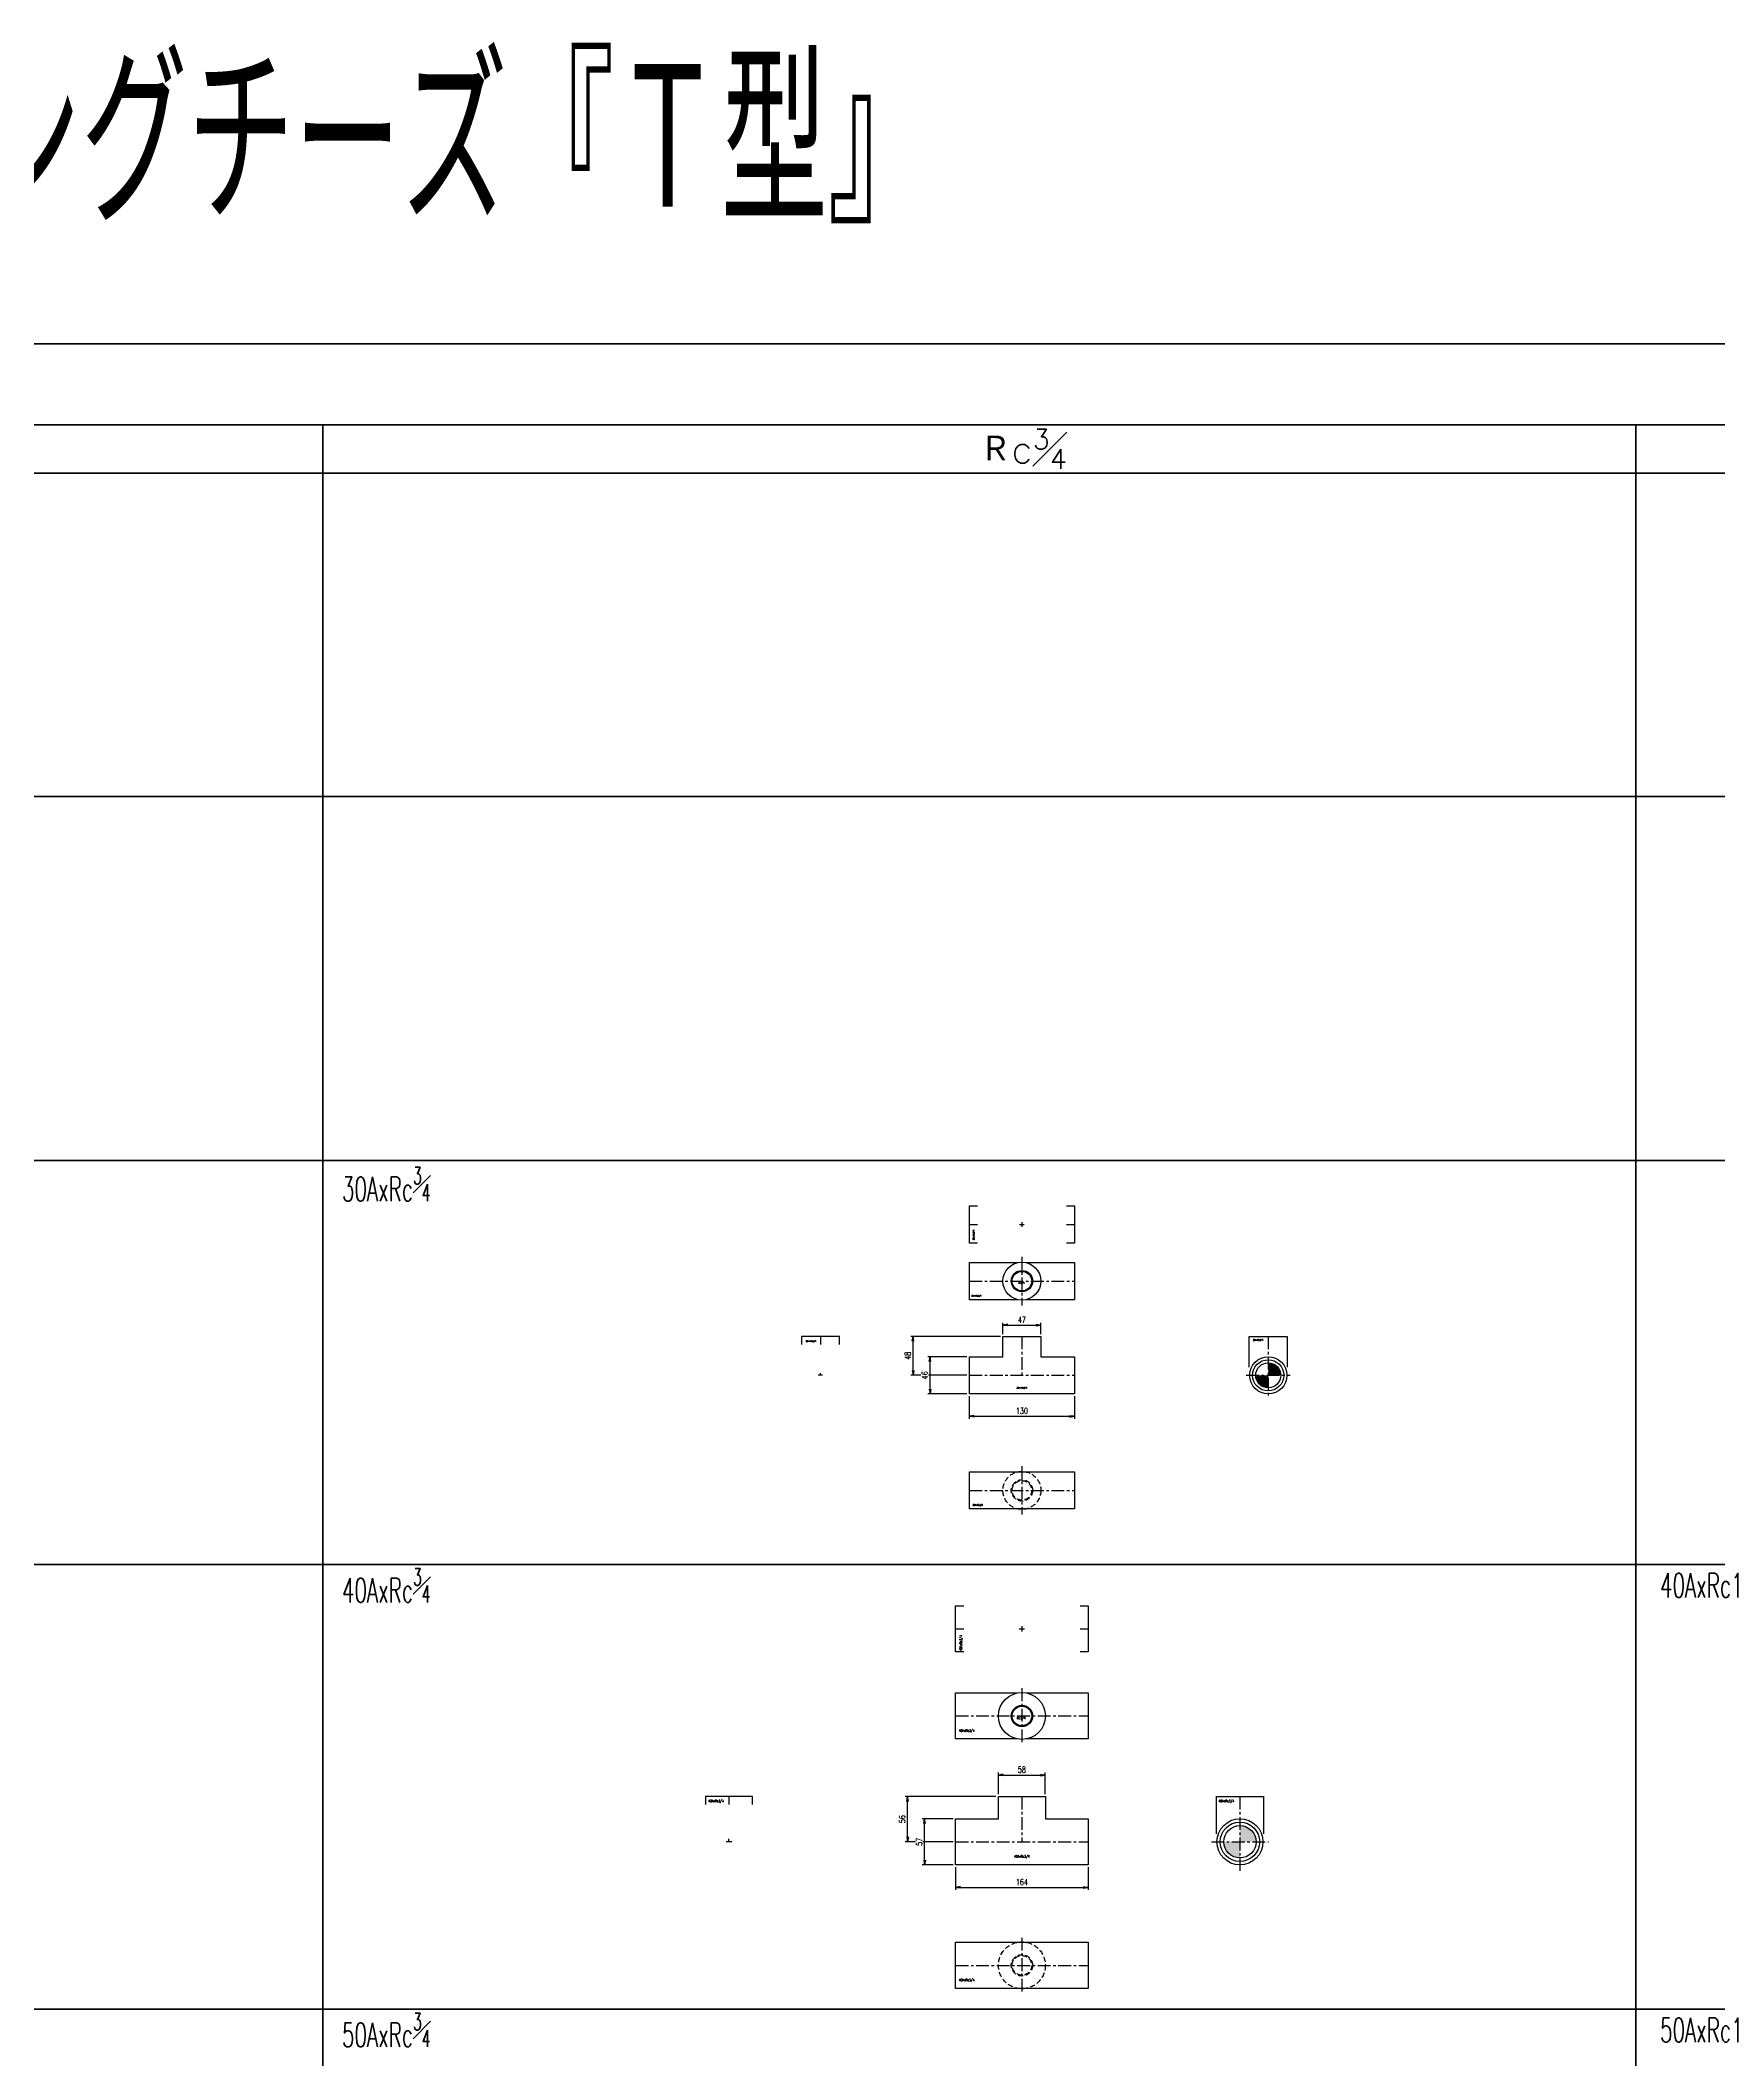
# Model space of a CAD drawing. Header units: millimetres. Extents: x 1711 to 90196, y -23291 to 8516.
# Drawn here: x 58006 to 60083, y -515 to 1983 of the extents above; entities that cross this region are included whole.
import ezdxf
from ezdxf.enums import TextEntityAlignment as Align

# ---------------------------------------------------------------- set-up
doc = ezdxf.new("R2010")
doc.units = ezdxf.units.MM
doc.header["$PDMODE"] = 35
doc.linetypes.add('CENTER', pattern=[50.8, 31.75, -6.35, 6.35, -6.35])
doc.linetypes.add('HIDDEN', pattern=[9.525, 6.35, -3.175])
doc.layers.add('line', color=153, linetype='Continuous', lineweight=50)
for name, color, linetype in [('TEXT', 7, 'Continuous'), ('寸法', 2, 'Continuous'), ('配管-CVP', 4, 'Continuous'), ('＃配管（PVC)', 21, 'Continuous')]:
    doc.layers.add(name, color=color, linetype=linetype)
doc.styles.add('kpk', font='romans.shx', dxfattribs={"width": 0.7, "bigfont": 'extfont2.shx'})
doc.styles.get("Standard").update_dxf_attribs({"font": 'romans.shx', "bigfont": 'extfont.shx'})
doc.dimstyles.new('KPK-3', dxfattribs={"dimscale": 3, "dimtxt": 2.5, "dimasz": 2, "dimexe": 1, "dimexo": 1, "dimgap": 1, "dimtad": 3, "dimdec": 1, "dimdsep": 46, "dimtxsty": 'kpk', "dimblk": 'OPEN', "dimcen": 2.5, "dimclrd": 2, "dimclre": 2, "dimclrt": 4, "dimadec": 1, "dimazin": 2, "dimtfac": 1, "dimtdec": 1, "dimtmove": 0, "dimatfit": 2, "dimldrblk": 'OPEN', "dimfxl": 0, "dimlwd": -1, "dimlwe": -1, "dimarcsym": 0})

# ---------------------------------------------------------------- blocks, each defined once
blk = doc.blocks.new('A$Cb0ec0105')
at = {"layer": 'line'}
for p, q in [((0, 0), (8121.8, 0)), ((2354, 0), (7914, 0)), ((60, -100), (8121.8, -100)), ((4873.1, -9662.3), (4873.1, -100)), ((6497.5, -100), (6497.5, -9662.3))]:
    blk.add_line(p, q, dxfattribs=at)
for points in [[(13681.8, -160), (12374, -160), (11274, -160), (10174, -160), (9074, -160), (7974, -160), (7914, -160), (6814, -160), (5714, -160), (4614, -160), (3514, -160), (2414, -160), (0, -160)], [(13681.8, -560), (12374, -560), (11274, -560), (10174, -560), (9074, -560), (7974, -560), (7914, -560), (6814, -560), (5714, -560), (4614, -560), (3514, -560), (2414, -560), (0, -560)], [(0, -1010), (2414, -1010), (3514, -1010), (4614, -1010), (5714, -1010), (6814, -1010), (7914, -1010), (7974, -1010), (9074, -1010), (10174, -1010), (11274, -1010), (12374, -1010), (13681.8, -1010)], [(0, -1510), (2414, -1510), (3514, -1510), (4614, -1510), (5714, -1510), (6814, -1510), (7914, -1510), (7974, -1510), (9074, -1510), (10174, -1510), (11274, -1510), (12374, -1510), (13681.8, -1510)], [(0, -2060), (2414, -2060), (3514, -2060), (4614, -2060), (5714, -2060), (6814, -2060), (7914, -2060), (7974, -2060), (9074, -2060), (10174, -2060), (11274, -2060), (12374, -2060), (13681.8, -2060)]]:
    blk.add_lwpolyline(points, dxfattribs=at)
for s, insert, char_height, attachment_point in [('\\A1;Ｒc{\\H0.7x;\\S3#4;}', (5739.7, -130), 35, 5), ('{\\W0.6;30AxRc\\H0.7x;\\S3#4;}', (4896.7, -1039.5), 30, 4), ('{\\W0.6;40AxRc\\H0.7x;\\S3#4;}', (4896.7, -1535.9), 30, 4), ('{\\W0.6;40AxRc1}', (6527.4, -1535.9), 30, 4), ('{\\W0.6;50AxRc\\H0.7x;\\S3#4;}', (4896.7, -2085.9), 30, 4), ('{\\W0.6;50AxRc1}', (6527.4, -2085.9), 30, 4)]:
    blk.add_mtext(s, dxfattribs=dict(at, insert=insert, char_height=char_height, attachment_point=attachment_point))
blk = doc.blocks.new('30AxRc3／4-ねじ付BT『Ｔ型』-上面')
at = {"layer": '＃配管（PVC)', "color": 2, "linetype": 'CENTER', "ltscale": 0.5}
blk.add_line((0, 30), (0, -30), dxfattribs=at)
at = {"layer": '＃配管（PVC)', "color": 0, "linetype": 'ByBlock'}
for points in [[(-4.8, -23), (-65, -23), (-65, 23), (-4.8, 23)], [(4.8, 23), (65, 23), (65, -23), (4.8, -23)]]:
    blk.add_lwpolyline(points, dxfattribs=at)
at = {"layer": '＃配管（PVC)', "color": 2, "linetype": 'CENTER', "ltscale": 0.5}
blk.add_lwpolyline([(-65, 0), (65, 0)], dxfattribs=at)
at = {"layer": '＃配管（PVC)', "color": 0, "linetype": 'ByBlock'}
for radius in [23.5, 12.1]:
    blk.add_circle((0, 0), radius, dxfattribs=at)
at = {"layer": '＃配管（PVC)', "color": 42, "linetype": 'ByBlock', "ltscale": 0.5}
blk.add_circle((0, 0), 13.2, dxfattribs=at)
at = {"layer": 'Defpoints', "color": 6, "style": 'kpk', "width": 0.7}
for s, p in [('30AxRc3/4', (-56.3, -17.2)), ('Rc3/4 ', (0, -1.2))]:
    blk.add_text(s, height=2, dxfattribs=at).set_placement(p, align=Align.TOP_CENTER)
blk = doc.blocks.new('30AxRc3／4-ねじ付BT『Ｔ型』-下面')
at = {"layer": '＃配管（PVC)', "color": 2, "linetype": 'CENTER', "ltscale": 0.5}
blk.add_line((0, 30), (0, -30), dxfattribs=at)
at = {"layer": '＃配管（PVC)', "color": 0, "linetype": 'ByBlock'}
blk.add_lwpolyline([(65, 23), (65, -23), (-65, -23), (-65, 23)], close=True, dxfattribs=at)
at = {"layer": '＃配管（PVC)', "color": 2, "linetype": 'CENTER', "ltscale": 0.5}
blk.add_lwpolyline([(-65, 0), (65, 0)], dxfattribs=at)
at = {"layer": '＃配管（PVC)', "color": 252, "linetype": 'HIDDEN'}
for radius in [23.5, 12.1]:
    blk.add_circle((0, 0), radius, dxfattribs=at)
at = {"layer": '＃配管（PVC)', "color": 42, "linetype": 'HIDDEN'}
blk.add_circle((0, 0), 13.2, dxfattribs=at)
at = {"layer": 'Defpoints', "color": 6, "style": 'kpk', "width": 0.7}
blk.add_text('30AxRc3/4', height=2, dxfattribs=at).set_placement((-54.5, -17.1), align=Align.TOP_CENTER)
blk = doc.blocks.new('30AxRc3／4-ねじ付BT『Ｔ型』-正面')
at = {"layer": '＃配管（PVC)', "color": 2, "linetype": 'CENTER', "ltscale": 0.5}
for p, q in [((0, 48), (0, 0)), ((-65, 0), (65, 0))]:
    blk.add_line(p, q, dxfattribs=at)
at = {"layer": '＃配管（PVC)', "color": 0, "linetype": 'ByBlock'}
blk.add_lwpolyline([(-65, -23), (-65, 23), (-23.5, 23), (-23.5, 48), (23.5, 48), (23.5, 23), (65, 23), (65, -23)], close=True, dxfattribs=at)
at = {"layer": 'Defpoints', "color": 6, "style": 'kpk', "width": 0.7}
blk.add_text('30AxRc3/4', height=2, dxfattribs=at).set_placement((0, -14.5), align=Align.TOP_CENTER)
blk = doc.blocks.new('30AxRc3／4-ねじ付BT『Ｔ型』-半(上下)')
at = {"layer": '＃配管（PVC)', "color": 2, "linetype": 'CENTER', "ltscale": 0.5}
for p, q in [((-3, 0), (3, 0)), ((0, 3), (0, -3))]:
    blk.add_line(p, q, dxfattribs=at)
at = {"layer": '＃配管（PVC)', "color": 0, "linetype": 'ByBlock'}
for points in [[(-55, -23), (-65, -23), (-65, 23), (-55, 23)], [(55, 23), (65, 23), (65, -23), (55, -23)]]:
    blk.add_lwpolyline(points, dxfattribs=at)
at = {"layer": '＃配管（PVC)', "color": 2, "linetype": 'CENTER', "ltscale": 0.5}
for points in [[(55, 0), (65, 0)], [(-65, 0), (-55, 0)]]:
    blk.add_lwpolyline(points, dxfattribs=at)
at = {"layer": 'Defpoints', "color": 6, "style": 'kpk', "width": 0.7}
blk.add_text('30AxRc3/4', height=2, rotation=90, dxfattribs=at).set_placement((-60.7, -12.9), align=Align.TOP_CENTER)
blk = doc.blocks.new('30AxRc3／4-ねじ付BT『Ｔ型』-半(側面)')
at = {"layer": '＃配管（PVC)', "color": 2, "linetype": 'CENTER', "ltscale": 0.5}
for p, q in [((0, 48), (0, 38)), ((2.7, 0), (-2.7, 0)), ((0, 0), (0, 2.7))]:
    blk.add_line(p, q, dxfattribs=at)
at = {"layer": '＃配管（PVC)', "color": 0, "linetype": 'ByBlock'}
blk.add_lwpolyline([(23.5, 38), (23.5, 48), (-23.5, 48), (-23.5, 38)], dxfattribs=at)
at = {"layer": 'Defpoints', "color": 6, "style": 'kpk', "width": 0.7}
blk.add_text('30AxRc3/4', height=2, dxfattribs=at).set_placement((-11.7, 43.2), align=Align.TOP_CENTER)
blk = doc.blocks.new('30AxRc3／4-ねじ付BT『Ｔ型』-側面')
at = {"layer": '＃配管（PVC)'}
h = blk.add_hatch(color=252, dxfattribs=at)
h.dxf.hatch_style = 1
h.paths.add_polyline_path([(0, 0), (15.5, 0, 0.414214), (0, 15.5)])
h.paths.add_polyline_path([(0, -15.5), (0, 0), (-15.5, 0, 0.414214)])
at = {"layer": '＃配管（PVC)', "color": 2, "linetype": 'CENTER', "ltscale": 0.5}
for p, q in [((0, 48), (0, -26.2)), ((-27.2, 0), (27.2, 0))]:
    blk.add_line(p, q, dxfattribs=at)
at = {"layer": '＃配管（PVC)', "color": 0, "linetype": 'ByBlock'}
blk.add_lwpolyline([(-23.5, 10), (-23.5, 48), (23.5, 48), (23.5, 10)], dxfattribs=at)
for radius in [23, 19.3, 15.5]:
    blk.add_circle((0, 0), radius, dxfattribs=at)
at = {"layer": 'Defpoints', "color": 6, "style": 'kpk', "width": 0.7}
blk.add_text('30AxRc3/4', height=2, dxfattribs=at).set_placement((-12.6, 44.7), align=Align.TOP_CENTER)
blk = doc.blocks.new('40AxRc3／4-ねじ付BT『Ｔ型』-正面')
at = {"layer": '＃配管（PVC)', "color": 2, "linetype": 'CENTER', "ltscale": 0.5}
for p, q in [((0, 56), (0, 0)), ((-82, 0), (82, 0))]:
    blk.add_line(p, q, dxfattribs=at)
at = {"layer": '＃配管（PVC)', "color": 0, "linetype": 'ByBlock'}
blk.add_lwpolyline([(-82, -28.5), (-82, 28.5), (-29, 28.5), (-29, 56), (29, 56), (29, 28.5), (82, 28.5), (82, -28.5)], close=True, dxfattribs=at)
at = {"layer": 'Defpoints', "color": 6, "style": 'kpk', "width": 0.7}
blk.add_text('40AxRc3/4', height=3, dxfattribs=at).set_placement((0, -16.6), align=Align.TOP_CENTER)
blk = doc.blocks.new('40AxRc3／4-ねじ付BT『Ｔ型』-上面')
at = {"layer": '＃配管（PVC)', "color": 2, "linetype": 'CENTER', "ltscale": 0.5}
blk.add_line((0, 34.2), (0, -34.2), dxfattribs=at)
at = {"layer": '＃配管（PVC)', "color": 0, "linetype": 'ByBlock'}
for points in [[(-5.4, -28.5), (-82, -28.5), (-82, 28.5), (-5.4, 28.5)], [(5.4, 28.5), (82, 28.5), (82, -28.5), (5.4, -28.5)]]:
    blk.add_lwpolyline(points, dxfattribs=at)
at = {"layer": '＃配管（PVC)', "color": 2, "linetype": 'CENTER', "ltscale": 0.5}
blk.add_lwpolyline([(-82, 0), (82, 0)], dxfattribs=at)
at = {"layer": '＃配管（PVC)', "color": 0, "linetype": 'ByBlock'}
for radius in [29, 12.1]:
    blk.add_circle((0, 0), radius, dxfattribs=at)
at = {"layer": '＃配管（PVC)', "color": 42, "linetype": 'ByBlock', "ltscale": 0.5}
blk.add_circle((0, 0), 13.2, dxfattribs=at)
at = {"layer": 'Defpoints', "color": 6, "style": 'kpk', "width": 0.7}
for s, p in [('40AxRc3/4', (-68.2, -16.6)), ('Rc3/4 ', (0, -1.1))]:
    blk.add_text(s, height=3, dxfattribs=at).set_placement(p, align=Align.TOP_CENTER)
blk = doc.blocks.new('40AxRc3／4-ねじ付BT『Ｔ型』-下面')
at = {"layer": '＃配管（PVC)', "color": 2, "linetype": 'CENTER', "ltscale": 0.5}
blk.add_line((0, 34.2), (0, -34.2), dxfattribs=at)
at = {"layer": '＃配管（PVC)', "color": 0, "linetype": 'ByBlock'}
blk.add_lwpolyline([(-82, 28.5), (82, 28.5), (82, -28.5), (-82, -28.5)], close=True, dxfattribs=at)
at = {"layer": '＃配管（PVC)', "color": 2, "linetype": 'CENTER', "ltscale": 0.5}
blk.add_lwpolyline([(-82, 0), (82, 0)], dxfattribs=at)
at = {"layer": '＃配管（PVC)', "color": 252, "linetype": 'HIDDEN'}
for radius in [29, 12.1]:
    blk.add_circle((0, 0), radius, dxfattribs=at)
at = {"layer": '＃配管（PVC)', "color": 42, "linetype": 'HIDDEN'}
blk.add_circle((0, 0), 13.2, dxfattribs=at)
at = {"layer": 'Defpoints', "color": 6, "style": 'kpk', "width": 0.7}
blk.add_text('40AxRc3/4', height=3, dxfattribs=at).set_placement((-68.2, -16.6), align=Align.TOP_CENTER)
blk = doc.blocks.new('40AxRc3／4-ねじ付BT『Ｔ型』-側面')
at = {"layer": '＃配管（PVC)'}
h = blk.add_hatch(color=252, dxfattribs=at)
h.dxf.hatch_style = 1
h.paths.add_polyline_path([(20, 0, 0.414214), (0, 20), (0, 0)])
h.paths.add_polyline_path([(0, -20), (0, 0), (-20, 0, 0.414214)])
at = {"layer": '＃配管（PVC)', "color": 2, "linetype": 'CENTER', "ltscale": 0.5}
for p, q in [((0, 56), (0, -36.8)), ((-35.4, 0), (35.4, 0))]:
    blk.add_line(p, q, dxfattribs=at)
at = {"layer": '＃配管（PVC)', "color": 0, "linetype": 'ByBlock'}
blk.add_lwpolyline([(-29, 10), (-29, 56), (29, 56), (29, 10)], dxfattribs=at)
for radius in [28.5, 24.4, 20]:
    blk.add_circle((0, 0), radius, dxfattribs=at)
at = {"layer": 'Defpoints', "color": 6, "style": 'kpk', "width": 0.7}
blk.add_text('40AxRc3/4', height=3, dxfattribs=at).set_placement((-16.7, 52), align=Align.TOP_CENTER)
blk = doc.blocks.new('40AxRc3／4-ねじ付BT『Ｔ型』-半(上下)')
at = {"layer": '＃配管（PVC)', "color": 2, "linetype": 'CENTER', "ltscale": 0.5}
for p, q in [((-3.4, 0), (3.4, 0)), ((0, 3.4), (0, -3.4))]:
    blk.add_line(p, q, dxfattribs=at)
at = {"layer": '＃配管（PVC)', "color": 0, "linetype": 'ByBlock'}
for points in [[(-72, -28.5), (-82, -28.5), (-82, 28.5), (-72, 28.5)], [(72, 28.5), (82, 28.5), (82, -28.5), (72, -28.5)]]:
    blk.add_lwpolyline(points, dxfattribs=at)
at = {"layer": '＃配管（PVC)', "color": 2, "linetype": 'CENTER', "ltscale": 0.5}
for points in [[(72, 0), (82, 0)], [(-82, 0), (-72, 0)]]:
    blk.add_lwpolyline(points, dxfattribs=at)
at = {"layer": 'Defpoints', "color": 6, "style": 'kpk', "width": 0.7}
blk.add_text('40AxRc3/4', height=3, rotation=90, dxfattribs=at).set_placement((-77.1, -17.3), align=Align.TOP_CENTER)
blk = doc.blocks.new('40AxRc3／4-ねじ付BT『Ｔ型』-半(側面)')
at = {"layer": '＃配管（PVC)', "color": 2, "linetype": 'CENTER', "ltscale": 0.5}
for p, q in [((0, 56), (0, 46)), ((3.5, 0), (-3.5, 0)), ((0, 0), (0, 3.5))]:
    blk.add_line(p, q, dxfattribs=at)
at = {"layer": '＃配管（PVC)', "color": 0, "linetype": 'ByBlock'}
blk.add_lwpolyline([(29, 46), (29, 56), (-29, 56), (-29, 46)], dxfattribs=at)
at = {"layer": 'Defpoints', "color": 6, "style": 'kpk', "width": 0.7}
blk.add_text('40AxRc3/4', height=3, dxfattribs=at).set_placement((-15.9, 52), align=Align.TOP_CENTER)
blk = doc.blocks.new('_Open')
at = {"color": 0, "linetype": 'ByBlock', "lineweight": -2}
for p, q in [((-1, 0.17), (0, 0)), ((-1, -0.17), (0, 0)), ((0, 0), (-1, 0))]:
    blk.add_line(p, q, dxfattribs=at)
blk = doc.blocks.new('*D2379')
at = {"layer": 'Defpoints', "color": 0, "transparency": 16777216}
for p in [(59086.3, 379.7), (59197.3, 379.7), (59155.8, 331.7)]:
    blk.add_point(p, dxfattribs=at)
at = {"layer": '寸法', "color": 2, "transparency": 16777216}
for p, q in [((59194.3, 379.7), (59083.3, 379.7)), ((59086.3, 337.7), (59086.3, 373.7)), ((59152.8, 331.7), (59083.3, 331.7))]:
    blk.add_line(p, q, dxfattribs=at)
at = {"layer": '寸法', "color": 2, "transparency": 16777216, "xscale": 6, "yscale": 6, "zscale": 6}
for p, rotation in [((59086.3, 379.7), 90), ((59086.3, 331.7), 270)]:
    blk.add_blockref('_Open', p, dxfattribs=dict(at, rotation=rotation))
at = {"layer": '寸法', "color": 4, "transparency": 16777216, "insert": (59079.6, 355.7), "char_height": 7.5, "attachment_point": 5, "rotation": 90, "style": 'kpk', "bg_fill": 3, "box_fill_scale": 1.1, "bg_fill_color": 256, "bg_fill_true_color": 13158600, "bg_fill_transparency": 0}
blk.add_mtext('48', dxfattribs=at)
blk = doc.blocks.new('*D2380')
at = {"layer": 'Defpoints', "color": 0, "transparency": 16777216}
for p in [(59155.8, 308.7), (59285.8, 308.7), (59285.8, 280.9)]:
    blk.add_point(p, dxfattribs=at)
at = {"layer": '寸法', "color": 2, "transparency": 16777216}
for p, q in [((59155.8, 305.7), (59155.8, 277.9)), ((59285.8, 305.7), (59285.8, 277.9)), ((59161.8, 280.9), (59279.8, 280.9))]:
    blk.add_line(p, q, dxfattribs=at)
at = {"layer": '寸法', "color": 2, "transparency": 16777216, "xscale": 6, "yscale": 6, "zscale": 6, "rotation": 180}
blk.add_blockref('_Open', (59155.8, 280.9), dxfattribs=at)
at = {"layer": '寸法', "color": 2, "transparency": 16777216, "xscale": 6, "yscale": 6, "zscale": 6}
blk.add_blockref('_Open', (59285.8, 280.9), dxfattribs=at)
at = {"layer": '寸法', "color": 4, "transparency": 16777216, "insert": (59220.8, 287.6), "char_height": 7.5, "attachment_point": 5, "style": 'kpk', "bg_fill": 3, "box_fill_scale": 1.1, "bg_fill_color": 256, "bg_fill_true_color": 13158600, "bg_fill_transparency": 0}
blk.add_mtext('130', dxfattribs=at)
blk = doc.blocks.new('*D2381')
at = {"layer": 'Defpoints', "color": 0, "transparency": 16777216}
for p in [(59138.8, -274), (59302.8, -274), (59302.8, -302)]:
    blk.add_point(p, dxfattribs=at)
at = {"layer": '寸法', "color": 2, "transparency": 16777216}
for p, q in [((59138.8, -277), (59138.8, -305)), ((59302.8, -277), (59302.8, -305)), ((59144.8, -302), (59296.8, -302))]:
    blk.add_line(p, q, dxfattribs=at)
at = {"layer": '寸法', "color": 2, "transparency": 16777216, "xscale": 6, "yscale": 6, "zscale": 6, "rotation": 180}
blk.add_blockref('_Open', (59138.8, -302), dxfattribs=at)
at = {"layer": '寸法', "color": 2, "transparency": 16777216, "xscale": 6, "yscale": 6, "zscale": 6}
blk.add_blockref('_Open', (59302.8, -302), dxfattribs=at)
at = {"layer": '寸法', "color": 4, "transparency": 16777216, "insert": (59220.8, -295.3), "char_height": 7.5, "attachment_point": 5, "style": 'kpk', "bg_fill": 3, "box_fill_scale": 1.1, "bg_fill_color": 256, "bg_fill_true_color": 13158600, "bg_fill_transparency": 0}
blk.add_mtext('164', dxfattribs=at)
blk = doc.blocks.new('*D2390')
at = {"layer": 'Defpoints', "color": 0, "transparency": 16777216}
for p in [(59249.8, -162.9), (59191.8, -189.5), (59249.8, -189.5)]:
    blk.add_point(p, dxfattribs=at)
at = {"layer": '寸法', "color": 2, "transparency": 16777216}
for p, q in [((59191.8, -186.5), (59191.8, -159.9)), ((59197.8, -162.9), (59243.8, -162.9)), ((59249.8, -186.5), (59249.8, -159.9))]:
    blk.add_line(p, q, dxfattribs=at)
at = {"layer": '寸法', "color": 2, "transparency": 16777216, "xscale": 6, "yscale": 6, "zscale": 6, "rotation": 180}
blk.add_blockref('_Open', (59191.8, -162.9), dxfattribs=at)
at = {"layer": '寸法', "color": 2, "transparency": 16777216, "xscale": 6, "yscale": 6, "zscale": 6}
blk.add_blockref('_Open', (59249.8, -162.9), dxfattribs=at)
at = {"layer": '寸法', "color": 4, "transparency": 16777216, "insert": (59220.8, -156.2), "char_height": 7.5, "attachment_point": 5, "style": 'kpk', "bg_fill": 3, "box_fill_scale": 1.1, "bg_fill_color": 256, "bg_fill_true_color": 13158600, "bg_fill_transparency": 0}
blk.add_mtext('58', dxfattribs=at)
blk = doc.blocks.new('*D2391')
at = {"layer": 'Defpoints', "color": 0, "transparency": 16777216}
for p in [(59197.3, 379.7), (59244.3, 393.7), (59244.3, 379.7)]:
    blk.add_point(p, dxfattribs=at)
at = {"layer": '寸法', "color": 2, "transparency": 16777216}
for p, q in [((59197.3, 382.7), (59197.3, 396.7)), ((59203.3, 393.7), (59238.3, 393.7)), ((59244.3, 382.7), (59244.3, 396.7))]:
    blk.add_line(p, q, dxfattribs=at)
at = {"layer": '寸法', "color": 2, "transparency": 16777216, "xscale": 6, "yscale": 6, "zscale": 6, "rotation": 180}
blk.add_blockref('_Open', (59197.3, 393.7), dxfattribs=at)
at = {"layer": '寸法', "color": 2, "transparency": 16777216, "xscale": 6, "yscale": 6, "zscale": 6}
blk.add_blockref('_Open', (59244.3, 393.7), dxfattribs=at)
at = {"layer": '寸法', "color": 4, "transparency": 16777216, "insert": (59220.8, 400.4), "char_height": 7.5, "attachment_point": 5, "style": 'kpk', "bg_fill": 3, "box_fill_scale": 1.1, "bg_fill_color": 256, "bg_fill_true_color": 13158600, "bg_fill_transparency": 0}
blk.add_mtext('47', dxfattribs=at)
blk = doc.blocks.new('*D2392')
at = {"layer": 'Defpoints', "color": 0, "transparency": 16777216}
for p in [(59107.3, 354.7), (59155.8, 354.7), (59155.8, 308.7)]:
    blk.add_point(p, dxfattribs=at)
at = {"layer": '寸法', "color": 2, "transparency": 16777216}
for p, q in [((59152.8, 354.7), (59104.3, 354.7)), ((59107.3, 314.7), (59107.3, 348.7)), ((59152.8, 308.7), (59104.3, 308.7))]:
    blk.add_line(p, q, dxfattribs=at)
at = {"layer": '寸法', "color": 2, "transparency": 16777216, "xscale": 6, "yscale": 6, "zscale": 6}
for p, rotation in [((59107.3, 354.7), 90), ((59107.3, 308.7), 270)]:
    blk.add_blockref('_Open', p, dxfattribs=dict(at, rotation=rotation))
at = {"layer": '寸法', "color": 4, "transparency": 16777216, "insert": (59100.6, 331.7), "char_height": 7.5, "attachment_point": 5, "rotation": 90, "style": 'kpk', "bg_fill": 3, "box_fill_scale": 1.1, "bg_fill_color": 256, "bg_fill_true_color": 13158600, "bg_fill_transparency": 0}
blk.add_mtext('46', dxfattribs=at)
blk = doc.blocks.new('*D2426')
at = {"layer": 'Defpoints', "color": 0, "linetype": 'ByBlock', "transparency": 16777216}
for p in [(59079.4, -189.5), (59191.8, -189.5), (59138.8, -245.5)]:
    blk.add_point(p, dxfattribs=at)
at = {"layer": '寸法', "color": 2, "transparency": 16777216}
for p, q in [((59188.8, -189.5), (59076.4, -189.5)), ((59079.4, -239.5), (59079.4, -195.5)), ((59135.8, -245.5), (59076.4, -245.5))]:
    blk.add_line(p, q, dxfattribs=at)
at = {"layer": '寸法', "color": 2, "linetype": 'ByBlock', "transparency": 16777216, "xscale": 6, "yscale": 6, "zscale": 6}
for p, rotation in [((59079.4, -189.5), 90), ((59079.4, -245.5), 270)]:
    blk.add_blockref('_Open', p, dxfattribs=dict(at, rotation=rotation))
at = {"layer": '寸法', "color": 4, "linetype": 'ByBlock', "transparency": 16777216, "insert": (59072.7, -217.5), "char_height": 7.5, "attachment_point": 5, "rotation": 90, "style": 'kpk', "bg_fill": 3, "box_fill_scale": 1.1, "bg_fill_color": 256, "bg_fill_true_color": 13158600, "bg_fill_transparency": 0}
blk.add_mtext('56', dxfattribs=at)
blk = doc.blocks.new('*D2427')
at = {"layer": 'Defpoints', "color": 0, "linetype": 'ByBlock', "transparency": 16777216}
for p in [(59100.4, -217), (59138.8, -217), (59138.8, -274)]:
    blk.add_point(p, dxfattribs=at)
at = {"layer": '寸法', "color": 2, "transparency": 16777216}
for p, q in [((59135.8, -217), (59097.4, -217)), ((59100.4, -268), (59100.4, -223)), ((59135.8, -274), (59097.4, -274))]:
    blk.add_line(p, q, dxfattribs=at)
at = {"layer": '寸法', "color": 2, "linetype": 'ByBlock', "transparency": 16777216, "xscale": 6, "yscale": 6, "zscale": 6}
for p, rotation in [((59100.4, -217), 90), ((59100.4, -274), 270)]:
    blk.add_blockref('_Open', p, dxfattribs=dict(at, rotation=rotation))
at = {"layer": '寸法', "color": 4, "linetype": 'ByBlock', "transparency": 16777216, "insert": (59093.7, -245.5), "char_height": 7.5, "attachment_point": 5, "rotation": 90, "style": 'kpk', "bg_fill": 3, "box_fill_scale": 1.1, "bg_fill_color": 256, "bg_fill_true_color": 13158600, "bg_fill_transparency": 0}
blk.add_mtext('57', dxfattribs=at)

msp = doc.modelspace()

# ---------------------------------------------------------------- block references
at = {"layer": 'line'}
msp.add_blockref('A$Cb0ec0105', (53482.959, 1607.5677), dxfattribs=at)
at = {"layer": '配管-CVP'}
for name, p in [('30AxRc3／4-ねじ付BT『Ｔ型』-半(上下)', (59220.8462, 518.1493)), ('30AxRc3／4-ねじ付BT『Ｔ型』-上面', (59220.8462, 448.1596)), ('30AxRc3／4-ねじ付BT『Ｔ型』-半(側面)', (58971.5124, 331.6642)), ('30AxRc3／4-ねじ付BT『Ｔ型』-正面', (59220.8462, 331.6642)), ('30AxRc3／4-ねじ付BT『Ｔ型』-側面', (59525.6366, 331.6642)), ('30AxRc3／4-ねじ付BT『Ｔ型』-下面', (59220.8462, 189.2617)), ('40AxRc3／4-ねじ付BT『Ｔ型』-半(上下)', (59220.8462, 17.9098)), ('40AxRc3／4-ねじ付BT『Ｔ型』-上面', (59220.8462, -89.7658)), ('40AxRc3／4-ねじ付BT『Ｔ型』-半(側面)', (58858.3425, -245.4947)), ('40AxRc3／4-ねじ付BT『Ｔ型』-正面', (59220.8462, -245.4947)), ('40AxRc3／4-ねじ付BT『Ｔ型』-側面', (59490.6339, -245.4947)), ('40AxRc3／4-ねじ付BT『Ｔ型』-下面', (59220.8462, -398.3127))]:
    msp.add_blockref(name, p, dxfattribs=at)

# ---------------------------------------------------------------- texts
at = {"layer": 'TEXT', "color": 6, "insert": (58122.6109, 1857.5677), "char_height": 200, "attachment_point": 5}
msp.add_mtext('{\\W0.6;ねじ付ブッシングチーズ『Ｔ型』}', dxfattribs=at)

# ---------------------------------------------------------------- next in the draw order: dimensions: what is measured, and where the dimension line sits
at = {"layer": '寸法'}
dim = msp.add_linear_dim(base=(59086.3039, 379.6642), p1=(59155.8462, 331.6642), p2=(59197.3462, 379.6642), angle=90, dimstyle='KPK-3', dxfattribs=at)
dim.commit()
dim.dimension.update_dxf_attribs({"geometry": '*D2379', "text_midpoint": (59079.5539, 355.6642)})
for base, p1, p2, picture, middle in [((59285.8462, 280.8524), (59155.8462, 308.6642), (59285.8462, 308.6642), '*D2380', (59220.8462, 287.6024)), ((59249.8462, -162.9469), (59191.8462, -189.4947), (59249.8462, -189.4947), '*D2390', (59220.8462, -156.1969)), ((59302.8462, -302.0286), (59138.8462, -273.9947), (59302.8462, -273.9947), '*D2381', (59220.8462, -295.2786))]:
    dim = msp.add_linear_dim(base=base, p1=p1, p2=p2, dimstyle='KPK-3', dxfattribs=at)
    dim.commit()
    dim.dimension.update_dxf_attribs({"geometry": picture, "text_midpoint": middle})

# ---------------------------------------------------------------- next in the draw order: dimensions: what is measured, and where the dimension line sits
dim = msp.add_linear_dim(base=(59244.3462, 393.68), p1=(59197.3462, 379.6642), p2=(59244.3462, 379.6642), dimstyle='KPK-3', dxfattribs=at)
dim.commit()
dim.dimension.update_dxf_attribs({"geometry": '*D2391', "text_midpoint": (59220.8462, 400.43)})
dim = msp.add_linear_dim(base=(59107.3039, 354.6642), p1=(59155.8462, 308.6642), p2=(59155.8462, 354.6642), angle=90, dimstyle='KPK-3', dxfattribs=at)
dim.commit()
dim.dimension.update_dxf_attribs({"geometry": '*D2392', "text_midpoint": (59100.5539, 331.6642)})
at = {"layer": '寸法', "linetype": 'ByBlock'}
dim = msp.add_linear_dim(base=(59079.4467, -189.4947), p1=(59138.8462, -245.4947), p2=(59191.8462, -189.4947), angle=90, dimstyle='KPK-3', dxfattribs=at)
dim.commit()
dim.dimension.update_dxf_attribs({"geometry": '*D2426', "text_midpoint": (59072.6967, -217.4947)})

# ---------------------------------------------------------------- next in the draw order: dimensions: what is measured, and where the dimension line sits
dim = msp.add_linear_dim(base=(59100.4467, -216.9947), p1=(59138.8462, -273.9947), p2=(59138.8462, -216.9947), angle=90, dimstyle='KPK-3', dxfattribs=at)
dim.commit()
dim.dimension.update_dxf_attribs({"geometry": '*D2427', "text_midpoint": (59093.6967, -245.4947)})

doc.saveas('drawing.dxf')
